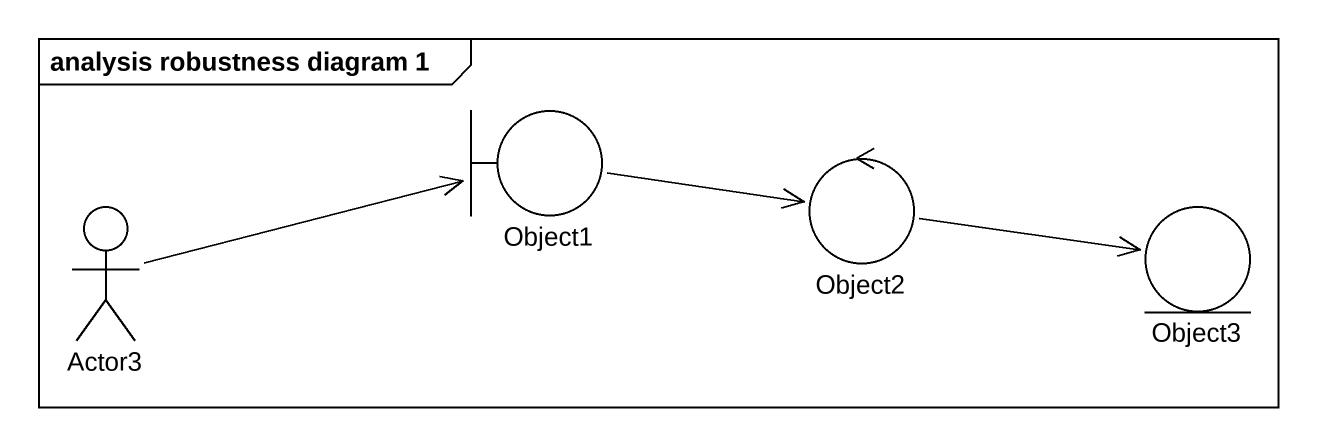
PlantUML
@startuml
mainframe analysis robustness diagram 1
boundary Object1
control Object2
actor Actor3
entity Object3
Object1 -right-> Object2
Object2 -right-> Object3
Actor3 -right-> Object1
@enduml
